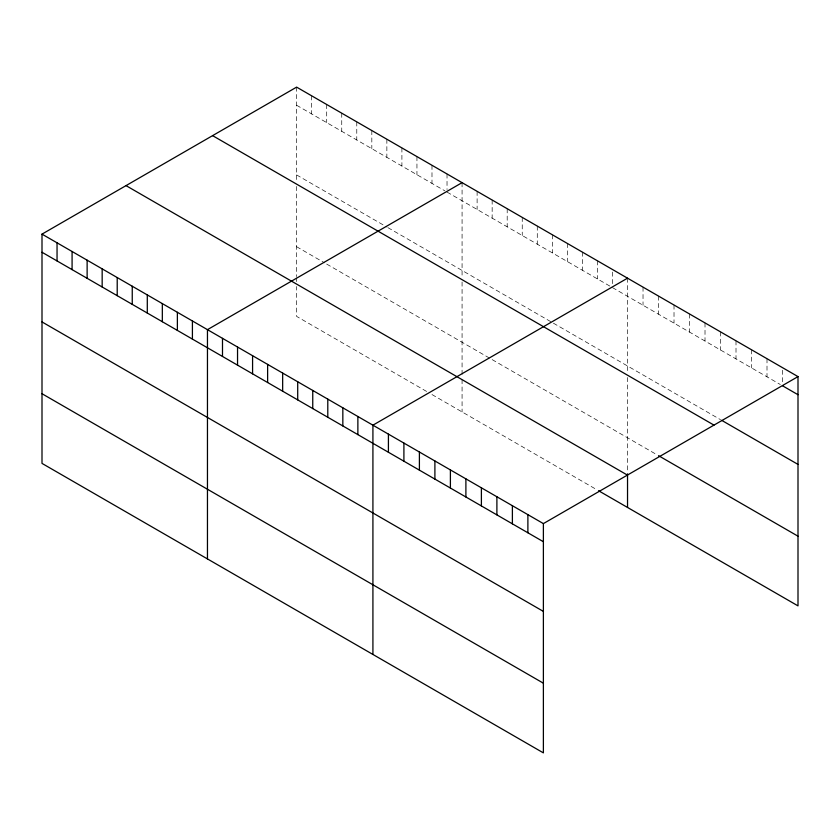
<?xml version="1.0" encoding="UTF-8"?>
<svg xmlns="http://www.w3.org/2000/svg" width="840" height="840" viewBox="0 0 840 840"><rect width="100%" height="100%" fill="white"/><g stroke="black" fill="none" stroke-linecap="round" stroke-linejoin="round"><path stroke-width="0.63" stroke-dasharray="4.2 3.15" d="M296.615 87.129L296.615 181.335M296.615 105.252L444.885 190.848M447.027 192.087L610.344 286.377M612.486 287.616L780.287 384.5M296.615 174.93L386.862 227.031M387.944 227.651L552.321 322.56M553.392 323.18L720.51 419.664M296.615 246.719L324.544 262.847M326.697 264.086L490.004 358.376M492.156 359.615L657.416 455.028M426.615 391.451L296.615 316.397L296.615 286.534M431.991 394.558L597.45 490.077M782.502 370.241L782.502 383.187M767.004 358.701L767.004 376.824M751.506 349.755L751.506 367.878M736.008 340.809L736.008 358.932M720.51 331.863L720.51 349.986M705.012 322.917L705.012 341.04M689.514 313.971L689.514 332.094M674.016 305.025L674.016 323.137M658.529 296.079L658.529 314.192M643.03 287.123L643.03 305.245M627.533 278.177L627.533 372.393M627.533 377.517L627.533 472.616M612.486 272.087L612.486 285.033M597.45 260.81L597.45 278.933M582.404 252.126L582.404 270.249M567.368 243.442L567.368 261.566M552.321 234.759L552.321 252.882M537.285 226.076L537.285 244.198M522.239 217.392L522.239 235.515M507.192 208.709L507.192 226.832M492.156 200.025L492.156 218.148M477.11 191.341L477.11 209.454M462.074 182.658L462.074 276.864M462.074 281.988L462.074 377.087M462.074 379.575L462.074 411.925M447.027 173.975L447.027 189.504M431.991 165.291L431.991 183.404M416.945 156.597L416.945 174.72M401.909 147.913L401.909 166.036M386.862 139.23L386.862 157.353M371.826 130.547L371.826 148.669M356.78 121.863L356.78 139.986M341.744 113.18L341.744 131.303M326.697 104.496L326.697 122.619M311.661 95.812L311.661 113.936M296.615 186.47L296.615 276.581M296.615 277.83L296.615 281.558"/><path stroke-width="1.26" d="M42 234.129L543.385 523.604L543.385 752.871L42 463.397L42 234.129L296.615 87.129L798 376.604L798 605.871L598.521 490.707M462.074 182.658L207.459 329.658L207.459 558.925M627.533 278.177L372.918 425.177L372.918 654.454M543.385 523.604L798 376.604M782.502 385.77L798 394.716M721.623 420.305L798 464.405M212.594 135.639L713.979 425.114M658.529 455.669L798 536.193M126.021 185.619L627.407 475.094M42 252.252L543.385 541.726M42 321.93L543.385 611.404M42 393.719L543.385 683.193M627.533 473.855L627.533 507.455M527.888 514.658L527.888 532.77M512.389 505.712L512.389 523.824M496.892 496.755L496.892 514.878M481.394 487.809L481.394 505.932M465.895 478.863L465.895 496.986M450.397 469.917L450.397 488.04M434.899 460.971L434.899 479.094M419.401 452.025L419.401 470.148M403.904 443.079L403.904 461.192M388.416 434.133L388.416 452.245M357.872 416.493L357.872 434.616M342.836 407.81L342.836 425.933M327.789 399.126L327.789 417.249M312.753 390.443L312.753 408.566M297.707 381.759L297.707 399.882M282.66 373.076L282.66 391.199M267.624 364.392L267.624 382.515M252.578 355.709L252.578 373.832M237.542 347.025L237.542 365.148M222.495 338.342L222.495 356.465M192.412 320.975L192.412 339.087M177.377 312.291L177.377 330.404M162.33 303.608L162.33 321.72M147.294 294.913L147.294 313.036M132.248 286.23L132.248 304.353M117.212 277.546L117.212 295.669M102.165 268.863L102.165 286.986M87.129 260.18L87.129 278.303M72.083 251.496L72.083 269.619M57.047 242.812L57.047 260.935"/></g></svg>
